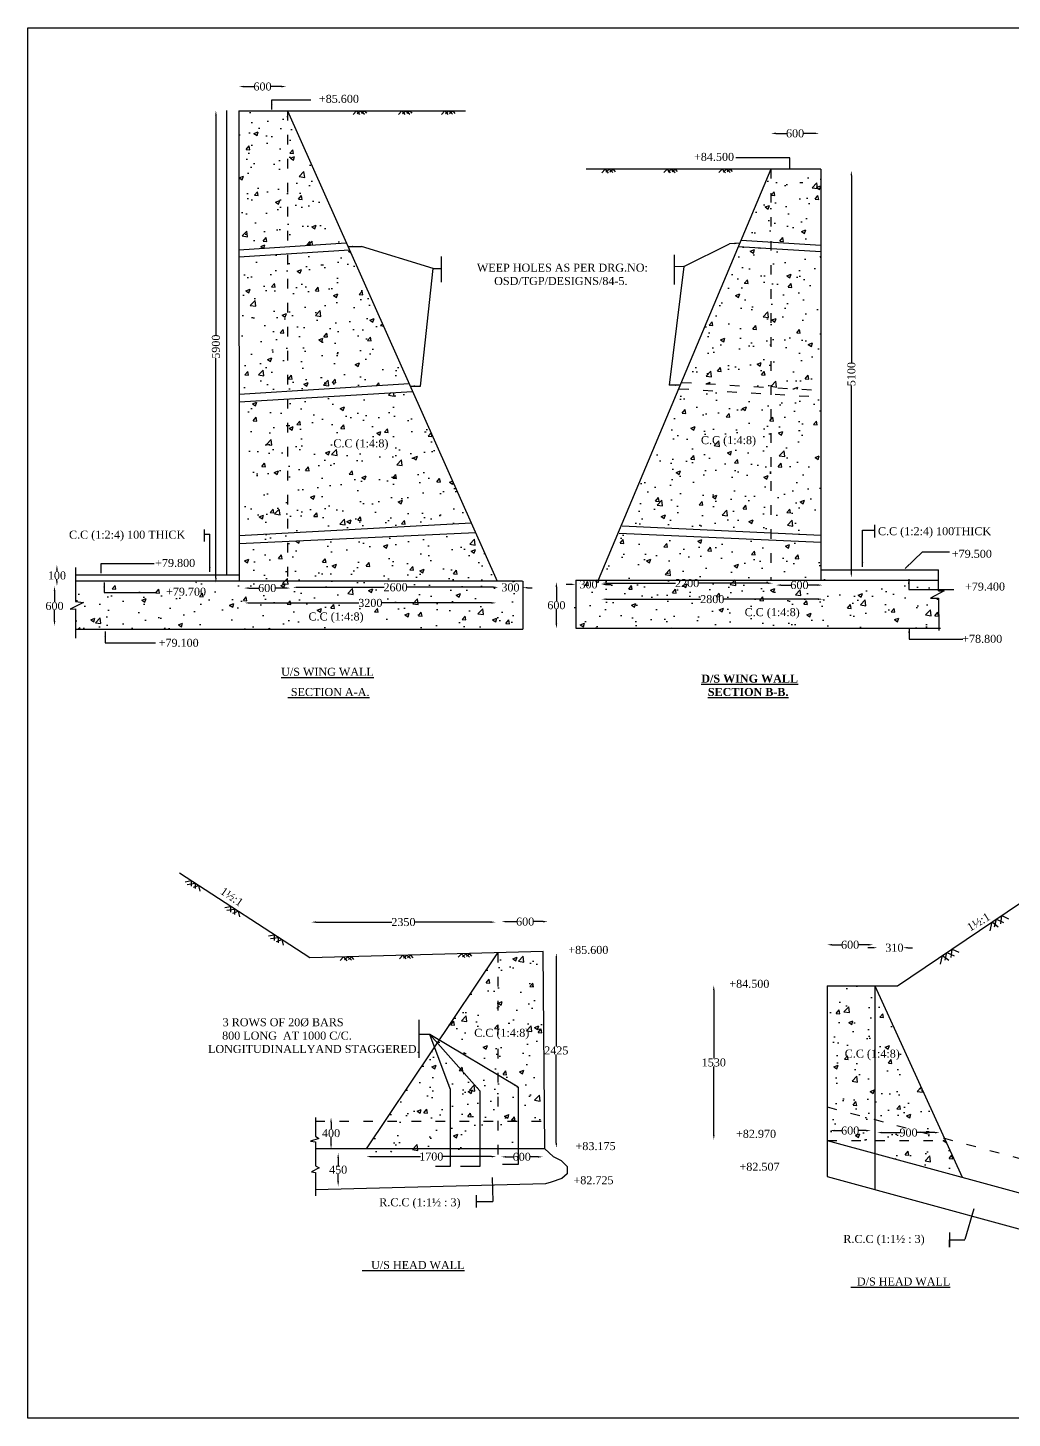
# Model space of a CAD drawing. Header units: millimetres. Extents: x 994 to 25069, y 1867 to 19239.
# Drawn here: x 994 to 13290, y 1867 to 19239 of the extents above; entities that cross this region are included whole.
import ezdxf

# ---------------------------------------------------------------- set-up
doc = ezdxf.new("R2010")
doc.units = ezdxf.units.MM
doc.linetypes.add('ACAD_ISO03W100', pattern=[30, 12, -18])
for name, color, linetype in [('DIM', 5, 'Continuous'), ('DOT LINE', 3, 'Continuous'), ('dwg', 20, 'Continuous'), ('HATCH', 2, 'Continuous'), ('TEXT', 7, 'Continuous')]:
    doc.layers.add(name, color=color, linetype=linetype)
doc.layers.add('TITLE', color=7, linetype='Continuous', lineweight=30)
doc.styles.get("Standard").update_dxf_attribs({"font": 'TIMES.TTF', "height": 100})
doc.dimstyles.get("Standard").update_dxf_attribs({"dimtxt": 100, "dimasz": 60, "dimexe": 0.18, "dimexo": 0.0625, "dimgap": 0.09, "dimtad": 0, "dimdec": 1, "dimzin": 0, "dimdsep": 46, "dimtxsty": 'Standard', "dimcen": 0.1035, "dimse1": 1, "dimse2": 1, "dimclrd": 5, "dimclre": 5, "dimclrt": 4, "dimadec": 0, "dimazin": 0, "dimtfac": 1, "dimtdec": 1, "dimtofl": 0, "dimtmove": 0, "dimatfit": 3, "dimfxl": 1, "dimtolj": 1, "dimtzin": 0, "dimarcsym": 0})

# ---------------------------------------------------------------- blocks, each defined once
blk = doc.blocks.new('*D2')
at = {"layer": 'Defpoints', "color": 0}
for p in [(3344, 18205), (3482, 18205), (3482, 12305)]:
    blk.add_point(p, dxfattribs=at)
at = {"layer": 'DIM', "color": 5, "lineweight": -2}
for p, q in [((3344, 18145), (3344, 15396)), ((3344, 12365), (3344, 15113))]:
    blk.add_line(p, q, dxfattribs=at)
at = {"layer": 'DIM', "color": 5}
for points in [[(3334, 18145), (3354, 18145), (3344, 18205)], [(3334, 12365), (3354, 12365), (3344, 12305)]]:
    blk.add_solid(points, dxfattribs=at)
at = {"layer": 'DIM', "color": 4, "insert": (3344, 15255), "char_height": 100, "attachment_point": 5, "rotation": 90}
blk.add_mtext('\\A1;5900', dxfattribs=at)
blk = doc.blocks.new('*D3')
at = {"layer": 'Defpoints', "color": 0}
for p in [(11100, 17455), (11281, 17455), (11100, 12368)]:
    blk.add_point(p, dxfattribs=at)
at = {"layer": 'DIM', "color": 5, "lineweight": -2}
for p, q in [((11281, 17395), (11281, 15053)), ((11281, 12428), (11281, 14770))]:
    blk.add_line(p, q, dxfattribs=at)
at = {"layer": 'DIM', "color": 5}
for points in [[(11271, 17395), (11291, 17395), (11281, 17455)], [(11271, 12428), (11291, 12428), (11281, 12368)]]:
    blk.add_solid(points, dxfattribs=at)
at = {"layer": 'DIM', "color": 4, "insert": (11281, 14912), "char_height": 100, "attachment_point": 5, "rotation": 90}
blk.add_mtext('\\A1;5100', dxfattribs=at)
blk = doc.blocks.new('*D4')
at = {"layer": 'Defpoints', "color": 0}
for p in [(3631, 18476), (4222, 18505), (4222, 18476)]:
    blk.add_point(p, dxfattribs=at)
at = {"layer": 'DIM', "color": 5, "lineweight": -2}
for p, q in [((3691, 18505), (3821, 18505)), ((4162, 18505), (4031, 18505))]:
    blk.add_line(p, q, dxfattribs=at)
at = {"layer": 'DIM', "color": 5}
for points in [[(3691, 18515), (3691, 18495), (3631, 18505)], [(4162, 18515), (4162, 18495), (4222, 18505)]]:
    blk.add_solid(points, dxfattribs=at)
at = {"layer": 'DIM', "color": 4, "insert": (3926, 18505), "char_height": 100, "attachment_point": 5}
blk.add_mtext('\\A1;600', dxfattribs=at)
blk = doc.blocks.new('*D5')
at = {"layer": 'Defpoints', "color": 0}
for p in [(10879, 17920), (10278, 17867), (10879, 17867)]:
    blk.add_point(p, dxfattribs=at)
at = {"layer": 'DIM', "color": 5, "lineweight": -2}
for p, q in [((10338, 17920), (10473, 17920)), ((10819, 17920), (10683, 17920))]:
    blk.add_line(p, q, dxfattribs=at)
at = {"layer": 'DIM', "color": 5}
for points in [[(10338, 17930), (10338, 17910), (10278, 17920)], [(10819, 17930), (10819, 17910), (10879, 17920)]]:
    blk.add_solid(points, dxfattribs=at)
at = {"layer": 'DIM', "color": 4, "insert": (10578, 17920), "char_height": 100, "attachment_point": 5}
blk.add_mtext('\\A1;600', dxfattribs=at)
blk = doc.blocks.new('*D6')
at = {"layer": 'Defpoints', "color": 0}
for p in [(3695, 12225), (4274, 12239), (4274, 12225)]:
    blk.add_point(p, dxfattribs=at)
at = {"layer": 'DIM', "color": 5, "lineweight": -2}
for p, q in [((3755, 12239), (3880, 12239)), ((4214, 12239), (4090, 12239))]:
    blk.add_line(p, q, dxfattribs=at)
at = {"layer": 'DIM', "color": 5}
for points in [[(3755, 12249), (3755, 12229), (3695, 12239)], [(4214, 12249), (4214, 12229), (4274, 12239)]]:
    blk.add_solid(points, dxfattribs=at)
at = {"layer": 'DIM', "color": 4, "insert": (3985, 12239), "char_height": 100, "attachment_point": 5}
blk.add_mtext('\\A1;600', dxfattribs=at)
blk = doc.blocks.new('*D7')
at = {"layer": 'Defpoints', "color": 0}
for p in [(4305, 12223), (6871, 12248), (6871, 12223)]:
    blk.add_point(p, dxfattribs=at)
at = {"layer": 'DIM', "color": 5, "lineweight": -2}
for p, q in [((4365, 12248), (5445, 12248)), ((6811, 12248), (5732, 12248))]:
    blk.add_line(p, q, dxfattribs=at)
at = {"layer": 'DIM', "color": 5}
for points in [[(4365, 12258), (4365, 12238), (4305, 12248)], [(6811, 12258), (6811, 12238), (6871, 12248)]]:
    blk.add_solid(points, dxfattribs=at)
at = {"layer": 'DIM', "color": 4, "insert": (5588, 12248), "char_height": 100, "attachment_point": 5}
blk.add_mtext('\\A1;2600', dxfattribs=at)
blk = doc.blocks.new('*D8')
at = {"layer": 'Defpoints', "color": 0}
for p in [(3702, 12066), (6844, 12066), (6844, 12053)]:
    blk.add_point(p, dxfattribs=at)
at = {"layer": 'DIM', "color": 5, "lineweight": -2}
for p, q in [((3762, 12053), (5130, 12053)), ((6784, 12053), (5415, 12053))]:
    blk.add_line(p, q, dxfattribs=at)
at = {"layer": 'DIM', "color": 5}
for points in [[(3762, 12063), (3762, 12043), (3702, 12053)], [(6784, 12063), (6784, 12043), (6844, 12053)]]:
    blk.add_solid(points, dxfattribs=at)
at = {"layer": 'DIM', "color": 4, "insert": (5273, 12053), "char_height": 100, "attachment_point": 5}
blk.add_mtext('\\A1;3200', dxfattribs=at)
blk = doc.blocks.new('*D9')
at = {"layer": 'Defpoints', "color": 0}
for p in [(7478, 12314), (7597, 12314), (7478, 11733)]:
    blk.add_point(p, dxfattribs=at)
at = {"layer": 'DIM', "color": 5, "lineweight": -2}
for p, q in [((7597, 12254), (7597, 12075)), ((7597, 11793), (7597, 11973))]:
    blk.add_line(p, q, dxfattribs=at)
at = {"layer": 'DIM', "color": 5}
for points in [[(7587, 12254), (7607, 12254), (7597, 12314)], [(7587, 11793), (7607, 11793), (7597, 11733)]]:
    blk.add_solid(points, dxfattribs=at)
at = {"layer": 'DIM', "color": 4, "insert": (7597, 12024), "char_height": 100, "attachment_point": 5, "rotation": 0.01}
blk.add_mtext('\\A1;600', dxfattribs=at)
blk = doc.blocks.new('*D10')
at = {"layer": 'Defpoints', "color": 0}
for p in [(8160, 12239), (10299, 12300), (10299, 12239)]:
    blk.add_point(p, dxfattribs=at)
at = {"layer": 'DIM', "color": 5, "lineweight": -2}
for p, q in [((8220, 12300), (9086, 12300)), ((10239, 12300), (9373, 12300))]:
    blk.add_line(p, q, dxfattribs=at)
at = {"layer": 'DIM', "color": 5}
for points in [[(8220, 12310), (8220, 12290), (8160, 12300)], [(10239, 12310), (10239, 12290), (10299, 12300)]]:
    blk.add_solid(points, dxfattribs=at)
at = {"layer": 'DIM', "color": 4, "insert": (9230, 12300), "char_height": 100, "attachment_point": 5}
blk.add_mtext('\\A1;2200', dxfattribs=at)
blk = doc.blocks.new('*D11')
at = {"layer": 'Defpoints', "color": 0}
for p in [(10344, 12249), (10922, 12276), (10922, 12249)]:
    blk.add_point(p, dxfattribs=at)
at = {"layer": 'DIM', "color": 5, "lineweight": -2}
for p, q in [((10404, 12276), (10528, 12276)), ((10862, 12276), (10738, 12276))]:
    blk.add_line(p, q, dxfattribs=at)
at = {"layer": 'DIM', "color": 5}
for points in [[(10404, 12286), (10404, 12266), (10344, 12276)], [(10862, 12286), (10862, 12266), (10922, 12276)]]:
    blk.add_solid(points, dxfattribs=at)
at = {"layer": 'DIM', "color": 4, "insert": (10633, 12276), "char_height": 100, "attachment_point": 5}
blk.add_mtext('\\A1;600', dxfattribs=at)
blk = doc.blocks.new('*D12')
at = {"layer": 'Defpoints', "color": 0}
for p in [(8162, 12112), (8162, 12100), (10926, 12112)]:
    blk.add_point(p, dxfattribs=at)
at = {"layer": 'DIM', "color": 5, "lineweight": -2}
for p, q in [((8222, 12100), (9401, 12100)), ((10866, 12100), (9688, 12100))]:
    blk.add_line(p, q, dxfattribs=at)
at = {"layer": 'DIM', "color": 5}
for points in [[(8222, 12110), (8222, 12090), (8162, 12100)], [(10866, 12110), (10866, 12090), (10926, 12100)]]:
    blk.add_solid(points, dxfattribs=at)
at = {"layer": 'DIM', "color": 4, "insert": (9544, 12100), "char_height": 100, "attachment_point": 5}
blk.add_mtext('\\A1;2800', dxfattribs=at)
blk = doc.blocks.new('*D25')
at = {"layer": 'Defpoints', "color": 0}
for p in [(6837, 8065), (4535, 7973), (6837, 7973)]:
    blk.add_point(p, dxfattribs=at)
at = {"layer": 'DIM', "color": 5, "lineweight": -2}
for p, q in [((4595, 8065), (5543, 8065)), ((6777, 8065), (5830, 8065))]:
    blk.add_line(p, q, dxfattribs=at)
at = {"layer": 'DIM', "color": 5}
for points in [[(4595, 8075), (4595, 8055), (4535, 8065)], [(6777, 8075), (6777, 8055), (6837, 8065)]]:
    blk.add_solid(points, dxfattribs=at)
at = {"layer": 'DIM', "color": 4, "insert": (5686, 8065), "char_height": 100, "attachment_point": 5}
blk.add_mtext('\\A1;2350', dxfattribs=at)
blk = doc.blocks.new('*D26')
at = {"layer": 'Defpoints', "color": 0}
for p in [(7596, 7680), (7603, 7680), (7603, 5243)]:
    blk.add_point(p, dxfattribs=at)
at = {"layer": 'DIM', "color": 5, "lineweight": -2}
for p, q in [((7596, 7620), (7596, 6512)), ((7596, 5303), (7596, 6410))]:
    blk.add_line(p, q, dxfattribs=at)
at = {"layer": 'DIM', "color": 5}
for points in [[(7586, 7620), (7606, 7620), (7596, 7680)], [(7586, 5303), (7606, 5303), (7596, 5243)]]:
    blk.add_solid(points, dxfattribs=at)
at = {"layer": 'DIM', "color": 4, "insert": (7596, 6461), "char_height": 100, "attachment_point": 5, "rotation": 0.01}
blk.add_mtext('\\A1;2425', dxfattribs=at)
blk = doc.blocks.new('*D28')
at = {"layer": 'Defpoints', "color": 0}
for p in [(4838, 5179), (4838, 4764), (4871, 4764)]:
    blk.add_point(p, dxfattribs=at)
at = {"layer": 'DIM', "color": 5, "lineweight": -2}
for p, q in [((4871, 5119), (4871, 5022)), ((4871, 4824), (4871, 4921))]:
    blk.add_line(p, q, dxfattribs=at)
at = {"layer": 'DIM', "color": 5}
for points in [[(4861, 5119), (4881, 5119), (4871, 5179)], [(4861, 4824), (4881, 4824), (4871, 4764)]]:
    blk.add_solid(points, dxfattribs=at)
at = {"layer": 'DIM', "color": 4, "insert": (4871, 4971), "char_height": 100, "attachment_point": 5, "rotation": 0.01}
blk.add_mtext('\\A1;450', dxfattribs=at)
blk = doc.blocks.new('*D29')
at = {"layer": 'Defpoints', "color": 0}
for p in [(5222, 5106), (6847, 5135), (6847, 5106)]:
    blk.add_point(p, dxfattribs=at)
at = {"layer": 'DIM', "color": 5, "lineweight": -2}
for p, q in [((5282, 5135), (5898, 5135)), ((6787, 5135), (6171, 5135))]:
    blk.add_line(p, q, dxfattribs=at)
at = {"layer": 'DIM', "color": 5}
for points in [[(5282, 5145), (5282, 5125), (5222, 5135)], [(6787, 5145), (6787, 5125), (6847, 5135)]]:
    blk.add_solid(points, dxfattribs=at)
at = {"layer": 'DIM', "color": 4, "insert": (6034, 5135), "char_height": 100, "attachment_point": 5}
blk.add_mtext('\\A1;1700', dxfattribs=at)
blk = doc.blocks.new('*D30')
at = {"layer": 'Defpoints', "color": 0}
for p in [(6907, 5144), (7428, 5144), (7428, 5132)]:
    blk.add_point(p, dxfattribs=at)
at = {"layer": 'DIM', "color": 5, "lineweight": -2}
for p, q in [((6967, 5132), (7059, 5132)), ((7368, 5132), (7269, 5132))]:
    blk.add_line(p, q, dxfattribs=at)
at = {"layer": 'DIM', "color": 5}
for points in [[(6967, 5142), (6967, 5122), (6907, 5132)], [(7368, 5142), (7368, 5122), (7428, 5132)]]:
    blk.add_solid(points, dxfattribs=at)
at = {"layer": 'DIM', "color": 4, "insert": (7164, 5132), "char_height": 100, "attachment_point": 5}
blk.add_mtext('\\A1;600', dxfattribs=at)
blk = doc.blocks.new('*D31')
at = {"layer": 'Defpoints', "color": 0}
for p in [(9563, 7275), (9581, 7275), (9581, 5346)]:
    blk.add_point(p, dxfattribs=at)
at = {"layer": 'DIM', "color": 5, "lineweight": -2}
for p, q in [((9563, 7215), (9563, 6361)), ((9563, 5406), (9563, 6260))]:
    blk.add_line(p, q, dxfattribs=at)
at = {"layer": 'DIM', "color": 5}
for points in [[(9553, 7215), (9573, 7215), (9563, 7275)], [(9553, 5406), (9573, 5406), (9563, 5346)]]:
    blk.add_solid(points, dxfattribs=at)
at = {"layer": 'DIM', "color": 4, "insert": (9563, 6311), "char_height": 100, "attachment_point": 5, "rotation": 0.01}
blk.add_mtext('\\A1;1530', dxfattribs=at)
blk = doc.blocks.new('*D32')
at = {"layer": 'Defpoints', "color": 0}
for p in [(10980, 7725), (11553, 7782), (11553, 7725)]:
    blk.add_point(p, dxfattribs=at)
at = {"layer": 'DIM', "color": 5, "lineweight": -2}
for p, q in [((11040, 7782), (11161, 7782)), ((11493, 7782), (11371, 7782))]:
    blk.add_line(p, q, dxfattribs=at)
at = {"layer": 'DIM', "color": 5}
for points in [[(11040, 7792), (11040, 7772), (10980, 7782)], [(11493, 7792), (11493, 7772), (11553, 7782)]]:
    blk.add_solid(points, dxfattribs=at)
at = {"layer": 'DIM', "color": 4, "insert": (11266, 7782), "char_height": 100, "attachment_point": 5}
blk.add_mtext('\\A1;600', dxfattribs=at)
blk = doc.blocks.new('*D33')
at = {"layer": 'Defpoints', "color": 0}
for p in [(11008, 5439), (11526, 5460), (11526, 5439)]:
    blk.add_point(p, dxfattribs=at)
at = {"layer": 'DIM', "color": 5, "lineweight": -2}
for p, q in [((11068, 5460), (11162, 5460)), ((11466, 5460), (11372, 5460))]:
    blk.add_line(p, q, dxfattribs=at)
at = {"layer": 'DIM', "color": 5}
for points in [[(11068, 5470), (11068, 5450), (11008, 5460)], [(11466, 5470), (11466, 5450), (11526, 5460)]]:
    blk.add_solid(points, dxfattribs=at)
at = {"layer": 'DIM', "color": 4, "insert": (11267, 5460), "char_height": 100, "attachment_point": 5}
blk.add_mtext('\\A1;600', dxfattribs=at)
blk = doc.blocks.new('*D34')
at = {"layer": 'Defpoints', "color": 0}
for p in [(11604, 5430), (12385, 5435), (12385, 5430)]:
    blk.add_point(p, dxfattribs=at)
at = {"layer": 'DIM', "color": 5, "lineweight": -2}
for p, q in [((11664, 5435), (11889, 5435)), ((12325, 5435), (12100, 5435))]:
    blk.add_line(p, q, dxfattribs=at)
at = {"layer": 'DIM', "color": 5}
for points in [[(11664, 5445), (11664, 5425), (11604, 5435)], [(12325, 5445), (12325, 5425), (12385, 5435)]]:
    blk.add_solid(points, dxfattribs=at)
at = {"layer": 'DIM', "color": 4, "insert": (11995, 5435), "char_height": 100, "attachment_point": 5}
blk.add_mtext('\\A1;900', dxfattribs=at)
blk = doc.blocks.new('*D39')
at = {"layer": 'Defpoints', "color": 0}
for p in [(6910, 8042), (7491, 8071), (7491, 8042)]:
    blk.add_point(p, dxfattribs=at)
at = {"layer": 'DIM', "color": 5, "lineweight": -2}
for p, q in [((6970, 8071), (7102, 8071)), ((7431, 8071), (7312, 8071))]:
    blk.add_line(p, q, dxfattribs=at)
at = {"layer": 'DIM', "color": 5}
for points in [[(6970, 8081), (6970, 8061), (6910, 8071)], [(7431, 8081), (7431, 8061), (7491, 8071)]]:
    blk.add_solid(points, dxfattribs=at)
at = {"layer": 'DIM', "color": 4, "insert": (7207, 8071), "char_height": 100, "attachment_point": 5}
blk.add_mtext('\\A1;600', dxfattribs=at)
blk = doc.blocks.new('*D40')
at = {"layer": 'Defpoints', "color": 0}
for p in [(11607, 7738), (11926, 7745), (11926, 7738)]:
    blk.add_point(p, dxfattribs=at)
at = {"layer": 'DIM', "color": 5, "lineweight": -2}
for p, q in [((11547, 7745), (11487, 7745)), ((11986, 7745), (12046, 7745))]:
    blk.add_line(p, q, dxfattribs=at)
at = {"layer": 'DIM', "color": 5}
for points in [[(11547, 7755), (11547, 7735), (11607, 7745)], [(11986, 7755), (11986, 7735), (11926, 7745)]]:
    blk.add_solid(points, dxfattribs=at)
at = {"layer": 'DIM', "color": 4, "insert": (11819, 7745), "char_height": 100, "attachment_point": 5}
blk.add_mtext('\\A1;310', dxfattribs=at)
blk = doc.blocks.new('*D41')
at = {"layer": 'Defpoints', "color": 0}
for p in [(1442, 12264), (1328, 11766), (1442, 11766)]:
    blk.add_point(p, dxfattribs=at)
at = {"layer": 'DIM', "color": 5, "lineweight": -2}
for p, q in [((1328, 12204), (1328, 12066)), ((1328, 11826), (1328, 11964))]:
    blk.add_line(p, q, dxfattribs=at)
at = {"layer": 'DIM', "color": 5}
for points in [[(1318, 12204), (1338, 12204), (1328, 12264)], [(1318, 11826), (1338, 11826), (1328, 11766)]]:
    blk.add_solid(points, dxfattribs=at)
at = {"layer": 'DIM', "color": 4, "insert": (1328, 12015), "char_height": 100, "attachment_point": 5, "rotation": 0.01}
blk.add_mtext('\\A1;600', dxfattribs=at)
blk = doc.blocks.new('*D42')
at = {"layer": 'Defpoints', "color": 0}
for p in [(1358, 12528), (1442, 12528), (1442, 12264)]:
    blk.add_point(p, dxfattribs=at)
at = {"layer": 'DIM', "color": 5, "lineweight": -2}
for p, q in [((1358, 12468), (1358, 12447)), ((1358, 12324), (1358, 12345))]:
    blk.add_line(p, q, dxfattribs=at)
at = {"layer": 'DIM', "color": 5}
for points in [[(1348, 12468), (1368, 12468), (1358, 12528)], [(1348, 12324), (1368, 12324), (1358, 12264)]]:
    blk.add_solid(points, dxfattribs=at)
at = {"layer": 'DIM', "color": 4, "insert": (1358, 12396), "char_height": 100, "attachment_point": 5, "rotation": 0.01}
blk.add_mtext('\\A1;100', dxfattribs=at)
blk = doc.blocks.new('*D43')
at = {"layer": 'Defpoints', "color": 0}
for p in [(6871, 12248), (7176, 12244), (7176, 12244)]:
    blk.add_point(p, dxfattribs=at)
at = {"layer": 'DIM', "color": 5, "lineweight": -2}
for p, q in [((6811, 12249), (6751, 12250)), ((7236, 12243), (7296, 12242))]:
    blk.add_line(p, q, dxfattribs=at)
at = {"layer": 'DIM', "color": 5}
for points in [[(6811, 12259), (6811, 12239), (6871, 12248)], [(7236, 12253), (7235, 12233), (7176, 12244)]]:
    blk.add_solid(points, dxfattribs=at)
at = {"layer": 'DIM', "color": 4, "insert": (7023, 12246), "char_height": 100, "attachment_point": 5, "rotation": 359.1642}
blk.add_mtext('\\A1;300', dxfattribs=at)
blk = doc.blocks.new('*D44')
at = {"layer": 'Defpoints', "color": 0}
for p in [(7837, 12302), (7837, 12285), (8160, 12300)]:
    blk.add_point(p, dxfattribs=at)
at = {"layer": 'DIM', "color": 5, "lineweight": -2}
for p, q in [((7777, 12285), (7717, 12285)), ((8220, 12283), (8280, 12283))]:
    blk.add_line(p, q, dxfattribs=at)
at = {"layer": 'DIM', "color": 5}
for points in [[(7777, 12295), (7777, 12275), (7837, 12285)], [(8220, 12293), (8220, 12273), (8160, 12283)]]:
    blk.add_solid(points, dxfattribs=at)
at = {"layer": 'DIM', "color": 4, "insert": (7998, 12284), "char_height": 100, "attachment_point": 5, "rotation": 359.7012}
blk.add_mtext('\\A1;300', dxfattribs=at)
blk = doc.blocks.new('*D49')
at = {"layer": 'Defpoints', "color": 0}
for p in [(4782, 5624), (4782, 5231), (4782, 5231)]:
    blk.add_point(p, dxfattribs=at)
at = {"layer": 'DIM', "color": 5, "lineweight": -2}
for p, q in [((4782, 5564), (4782, 5478)), ((4782, 5291), (4782, 5377))]:
    blk.add_line(p, q, dxfattribs=at)
at = {"layer": 'DIM', "color": 5}
for points in [[(4772, 5564), (4792, 5564), (4782, 5624)], [(4772, 5291), (4792, 5291), (4782, 5231)]]:
    blk.add_solid(points, dxfattribs=at)
at = {"layer": 'DIM', "color": 4, "insert": (4782, 5428), "char_height": 100, "attachment_point": 5, "rotation": 0.01}
blk.add_mtext('\\A1;400', dxfattribs=at)

msp = doc.modelspace()

# ---------------------------------------------------------------- hatches: boundary and pattern name
at = {"layer": 'HATCH'}
h = msp.add_hatch(dxfattribs=at)
h.set_pattern_fill('AR-CONC', color=256, scale=3, style=0)
h.paths.add_polyline_path([(4236.33, 18202.72), (3631.91, 18202.72), (3652.53, 16467.53), (4252.8, 16506.02)])
h.paths.add_polyline_path([(4236.33, 18202.72), (4252.8, 16506.02), (4972.38, 16552.16)])
h.paths.add_polyline_path([(5012.12, 16463.04), (4253.67, 16415.93), (4270.31, 14702.38), (5756.43, 14793.97)])
h.paths.add_polyline_path([(4253.67, 16415.93), (3653.58, 16378.65), (3673.93, 14665.63), (4270.31, 14702.38)])
h.paths.add_polyline_path([(5800.26, 14695.67), (4271.26, 14604.06), (4287.52, 12929.53), (6532.96, 13052.64)])
h.paths.add_polyline_path([(4271.26, 14604.06), (3675.09, 14568.34), (3696.12, 12797.92), (4288.53, 12825.58)])
h.paths.add_polyline_path([(7176.74, 12326.91), (1590.57, 12308.39), (1590.57, 11724.8), (7167.96, 11724.8)])
h.paths.add_polyline_path([(6586.37, 12932.87), (4288.53, 12825.58), (4293.46, 12317.35), (6857.06, 12325.85)])
h.paths.add_polyline_path([(4288.53, 12825.58), (3696.12, 12797.92), (3701.85, 12315.39), (4293.46, 12317.35)])
h.paths.add_polyline_path([(10900.42, 17474.6), (10276.88, 17474.6), (10284.74, 16560.55), (10900.42, 16521.2)])
h.paths.add_polyline_path([(10276.88, 17474.6), (9905.8, 16584.78), (10284.74, 16560.55)])
h.paths.add_polyline_path([(10900.42, 16444.26), (10285.42, 16481.05), (10300.36, 14743.25), (10900.42, 14708.67)])
h.paths.add_polyline_path([(10285.42, 16481.05), (9872.84, 16505.73), (9165.12, 14808.66), (10300.36, 14743.25)])
h.paths.add_polyline_path([(10301.06, 14661.58), (9131.86, 14728.9), (8417.74, 13016.5), (10315.97, 12927.15)])
h.paths.add_polyline_path([(10900.42, 14627.06), (10301.06, 14661.58), (10315.97, 12927.15), (10900.42, 12899.64)])
h.paths.add_polyline_path([(10316.74, 12837.29), (8379.95, 12925.87), (8135.51, 12339.72), (10320.96, 12346.32)])
h.paths.add_polyline_path([(10900.42, 12810.59), (10316.74, 12837.29), (10320.96, 12346.32), (10900.42, 12348.08)])
h.paths.add_polyline_path([(12370.84, 12352.52), (7838.37, 12338.82), (7811.66, 11737.98), (12372.65, 11737.98)])
h.paths.add_polyline_path([(4761.89, 14122.75), (5510.09, 14122.75), (5510.09, 13938.65), (4761.89, 13938.65)], flags=24)
h.paths.add_polyline_path([(3854.59, 12314.64), (4114.47, 12314.64), (4114.47, 12162.91), (3854.59, 12162.91)], flags=24)
h.paths.add_polyline_path([(5419.61, 12324.28), (5756.49, 12324.28), (5756.49, 12172.55), (5419.61, 12172.55)], flags=24)
h.paths.add_polyline_path([(5105.56, 12128.51), (5439.63, 12128.51), (5439.63, 11976.78), (5105.56, 11976.78)], flags=24)
h.paths.add_polyline_path([(4451.88, 11959.55), (5200.07, 11959.55), (5200.07, 11775.45), (4451.88, 11775.45)], flags=24)
h.paths.add_polyline_path([(2704.93, 12268.39), (3236.33, 12268.39), (3236.33, 12116.37), (2704.93, 12116.37)], flags=24)
h.paths.add_polyline_path([(9353.78, 14163), (10101.97, 14163), (10101.97, 13978.9), (9353.78, 13978.9)], flags=24)
h.paths.add_polyline_path([(9061.2, 12376.1), (9398.08, 12376.1), (9398.08, 12224.37), (9061.2, 12224.37)], flags=9)
h.paths.add_polyline_path([(10503.31, 12351.54), (10763.18, 12351.54), (10763.18, 12199.81), (10503.31, 12199.81)], flags=24)
h.paths.add_polyline_path([(9375.82, 12176.16), (9712.7, 12176.16), (9712.7, 12024.43), (9375.82, 12024.43)], flags=24)
h.paths.add_polyline_path([(9899.44, 12013.82), (10647.64, 12013.82), (10647.64, 11829.72), (9899.44, 11829.72)], flags=24)
h = msp.add_hatch(dxfattribs=at)
h.set_pattern_fill('AR-CONC', color=256, scale=3, style=0)
h.paths.add_polyline_path([(6864.33, 7682.23), (5491.77, 5629.67), (6876.75, 5641.17)])
h.paths.add_polyline_path([(6521.85, 6758.13), (7270.05, 6758.13), (7270.05, 6574.02), (6521.85, 6574.02)], flags=9)
h = msp.add_hatch(dxfattribs=at)
h.set_pattern_fill('AR-CONC', color=256, scale=3, style=0)
h.paths.add_polyline_path([(7432.96, 7697.72), (6864.33, 7682.23), (6876.75, 5641.17), (7448.09, 5645.92)])
h = msp.add_hatch(dxfattribs=at)
h.set_pattern_fill('AR-CONC', color=256, scale=3, style=0)
h.paths.add_polyline_path([(11572.36, 7268.64), (10980.96, 7268.64), (10980.96, 5756.33), (11563.51, 5600.41)])
h.paths.add_polyline_path([(11572.36, 7268.64), (11563.51, 5600.41), (12443.12, 5364.99)])
h.paths.add_polyline_path([(12455.37, 5338.23), (11562.12, 5338.23), (11561.28, 5180.01), (12665.45, 4878.96)])
h.paths.add_polyline_path([(11563.51, 5600.41), (10980.96, 5756.33), (10980.96, 5338.23), (11562.12, 5338.23)])
h.paths.add_polyline_path([(11563.51, 5600.41), (11562.12, 5338.23), (12455.37, 5338.23), (12443.12, 5364.99)])
h.paths.add_polyline_path([(11149.69, 6497.66), (11897.88, 6497.66), (11897.88, 6313.56), (11149.69, 6313.56)], flags=9)
h.paths.add_polyline_path([(11864.43, 5511.27), (12124.82, 5511.27), (12124.82, 5359.26), (11864.43, 5359.26)], flags=24)
h.paths.add_polyline_path([(11137.09, 5535.51), (11396.97, 5535.51), (11396.97, 5383.78), (11137.09, 5383.78)], flags=24)
h = msp.add_hatch(dxfattribs=at)
h.set_pattern_fill('AR-CONC', color=256, scale=3, style=0)
h.paths.add_polyline_path([(6269.75, 5636.13), (5491.77, 5629.67), (5194.88, 5185.68), (6269.75, 5207.39)])
h = msp.add_hatch(dxfattribs=at)
h.set_pattern_fill('AR-CONC', color=256, scale=3, style=0)
h.paths.add_polyline_path([(6642.51, 5639.22), (6269.75, 5636.13), (6269.75, 5207.39), (6642.51, 5214.92)])
h = msp.add_hatch(dxfattribs=at)
h.set_pattern_fill('AR-CONC', color=256, scale=5, style=0)
h.paths.add_polyline_path([(6876.75, 5641.17), (6642.51, 5639.22), (6642.51, 5214.92), (6879.31, 5219.7)])
h = msp.add_hatch(dxfattribs=at)
h.set_pattern_fill('AR-CONC', color=256, scale=3, style=0)
h.paths.add_polyline_path([(7118.83, 5643.18), (6876.75, 5641.17), (6879.31, 5219.7), (7118.83, 5224.54)])
h = msp.add_hatch(dxfattribs=at)
h.set_pattern_fill('AR-CONC', color=256, scale=5, style=0)
h.paths.add_polyline_path([(7448.09, 5645.92), (7118.83, 5643.18), (7118.83, 5224.54), (7451.15, 5231.26)])

# ---------------------------------------------------------------- linework, layer by layer
at = {"layer": 'DIM'}
for points in [[(5897.35, 14762.4), (6057.46, 16229.72), (5161.45, 16506.55)], [(9188.89, 16255.24), (9757.36, 16538.21)], [(6163.59, 16062.25), (6163.59, 16382.38)], [(9066.91, 16402.08), (9066.91, 16032.69)], [(6057.46, 16229.72), (6164.8, 16229.72)], [(9188.89, 16255.24), (9006.98, 14773.42)], [(9188.89, 16255.24), (9066.91, 16254.4)], [(3198.7, 12971.66), (3198.7, 12820.56)], [(3198.7, 12910.96), (3267.86, 12910.96)], [(11420.11, 12960.74), (11575.67, 12960.74)], [(11571.92, 13027.15), (11571.92, 12870.05)], [(12171.2, 12689.87), (12506.76, 12689.87)], [(5878.14, 6842.79), (5878.14, 6370.38)], [(6015.37, 6658.88), (5878.14, 6658.88)], [(6593.03, 4651.64), (6593.03, 4498.28)], [(6593.03, 4574.96), (6801.22, 4574.96)], [(12505.59, 4186.22), (12505.59, 4003.76), (12505.59, 4094.99), (12698.36, 4094.99)]]:
    msp.add_lwpolyline(points, dxfattribs=at)
at = {"layer": 'DOT LINE', "linetype": 'ACAD_ISO03W100', "ltscale": 10}
for points in [[(4236.33, 18202.72), (4236.33, 12326.91)], [(10276.88, 17474.6), (10276.88, 12338.82)], [(9165.12, 14808.66), (10900.42, 14708.67)], [(9131.86, 14728.9), (10900.42, 14627.06)], [(6864.33, 7682.23), (6864.33, 5050.57)], [(10980.96, 5756.33), (14461.57, 4824.78)], [(4585.81, 5576.9), (7448.6, 5575.97)], [(10980.96, 5338.23), (12455.37, 5338.23)]]:
    msp.add_lwpolyline(points, dxfattribs=at)
at = {"layer": 'dwg'}
for p, q in [((7451.15, 5231.26), (7555.97, 5134.34)), ((7555.97, 5134.34), (7655.62, 5084.59)), ((7655.62, 5084.59), (7730.36, 5013.06)), ((7730.36, 4919.77), (7664.96, 4860.68)), ((7730.36, 5013.06), (7730.36, 4919.77)), ((7664.96, 4860.68), (7531.05, 4817.14))]:
    msp.add_line(p, q, dxfattribs=at)
for points in [[(3481.82, 12405.56), (3481.82, 18204.89)], [(3631.91, 18202.72), (6460.53, 18202.72)], [(3631.91, 18202.72), (3633.07, 12326.91)], [(4236.33, 18202.72), (6857.06, 12325.85)], [(10900.42, 17474.6), (7969.53, 17474.6)], [(10276.32, 17474.6), (8118.05, 12338.82)], [(10900.42, 17474.6), (10900.42, 12338.82)], [(3632.26, 16466.24), (4972.38, 16552.16)], [(9872.84, 16505.73), (10900.42, 16444.26)], [(9905.8, 16584.78), (10900.42, 16521.2)], [(3632.27, 16377.32), (5012.12, 16463.04)], [(3632.61, 14663.08), (5756.43, 14793.97)], [(3632.63, 14565.8), (5800.26, 14695.67)], [(3632.96, 12893.64), (6532.96, 13052.64)], [(3632.98, 12794.97), (6586.37, 12932.87)], [(8379.95, 12925.87), (10900.42, 12810.59)], [(8417.74, 13016.5), (10900.42, 12899.64)], [(1590.57, 12496.48), (1590.57, 12070.82)], [(1590.57, 12405.56), (3633.06, 12405.56)], [(7838.37, 12338.82), (7838.37, 11737.98)], [(7838.37, 12338.82), (12371.27, 12338.82)], [(10900.42, 12467.81), (12371.27, 12467.81)], [(12371.27, 12205.46), (12371.27, 12467.81)], [(7174.53, 12326.91), (1590.57, 12326.91)], [(7176.74, 12326.91), (7176.74, 11724.8)], [(12371.27, 12205.46), (12442.44, 12204.89), (12271.45, 12114.39), (12371.55, 12111.55)], [(1590.57, 12070.82), (1688.58, 12056.64), (1521.88, 11974.44), (1590.57, 11978.62)], [(12371.55, 12111.55), (12372.73, 11710.18)], [(1590.57, 11978.62), (1590.57, 11613.08)], [(1590.57, 11724.8), (7176.74, 11724.8)], [(7838.37, 11737.98), (12393.18, 11737.98)], [(4518.07, 7618.32), (2888.91, 8677)], [(10980.96, 7268.64), (11857.99, 7268.64), (13906.17, 8651.23)], [(7432.96, 7697.72), (4518.07, 7618.32)], [(5225.35, 5231.26), (6864.33, 7682.23)], [(7451.15, 5231.26), (7432.96, 7697.72)], [(10980.96, 7268.64), (10980.96, 4885.63)], [(11572.36, 7268.64), (12665.45, 4878.96)], [(11572.36, 7268.64), (11572.36, 4724.35)], [(6269.75, 5981.99), (6269.75, 5010.01), (6088.54, 5010.01)], [(6642.51, 5956.13), (6642.51, 5010.01), (6399.18, 5010.01)], [(7118.83, 6002.67), (7118.83, 5035.86), (6922.09, 5035.86)], [(4585.81, 5622.14), (4585.81, 5390.63)], [(4585.81, 5390.63), (4630.06, 5362.32), (4524.78, 5328.36), (4585.81, 5318.73)], [(4585.81, 5318.73), (4585.81, 5019.93)], [(7451.15, 5231.26), (4585.81, 5231.26)], [(10980.96, 5338.23), (14452.39, 4391.76)], [(4585.81, 5019.93), (4634.12, 4994.18), (4537.69, 4943.45), (4585.81, 4937.73)], [(4585.81, 4937.73), (4585.81, 4644.57)], [(10980.96, 4885.63), (14453.85, 3938.55)], [(7460.36, 4796.89), (4585.81, 4719.74)], [(7531.05, 4817.14), (7460.36, 4796.89)]]:
    msp.add_lwpolyline(points, dxfattribs=at)
at = {"layer": 'HATCH'}
for points in [[(5058.36, 18157.62), (5100.52, 18202.72), (5138.63, 18155.19)], [(5110.25, 18164.51), (5150.8, 18202.72), (5197.83, 18159.65)], [(5160.53, 18170.99), (5199.45, 18202.72), (5224.99, 18170.99)], [(5624.69, 18157.62), (5666.85, 18202.72), (5704.97, 18155.19)], [(5676.59, 18164.51), (5717.13, 18202.72), (5764.16, 18159.65)], [(5726.86, 18170.99), (5765.78, 18202.72), (5791.33, 18170.99)], [(6161.31, 18156.78), (6203.47, 18201.87), (6241.59, 18154.35)], [(6213.2, 18163.66), (6253.75, 18201.87), (6300.78, 18158.8)], [(6263.48, 18170.14), (6302.4, 18201.87), (6327.95, 18170.14)], [(8163.5, 17427.06), (8205.66, 17472.16), (8243.78, 17424.63)], [(8215.39, 17433.94), (8255.94, 17472.16), (8302.97, 17429.09)], [(8265.67, 17440.42), (8304.59, 17472.16), (8330.14, 17440.42)], [(8939.43, 17429.46), (8981.6, 17474.56), (9019.71, 17427.03)], [(8991.33, 17436.34), (9031.88, 17474.56), (9078.91, 17431.49)], [(9041.61, 17442.82), (9080.53, 17474.56), (9106.07, 17442.82)], [(9627.13, 17429.63), (9669.29, 17474.73), (9707.4, 17427.2)], [(9679.02, 17436.51), (9719.57, 17474.73), (9766.6, 17431.65)], [(9729.3, 17442.99), (9768.22, 17474.73), (9793.76, 17442.99)], [(2959.95, 8568.29), (3033.19, 8583.24), (3033.19, 8513.49)], [(2985.04, 8535.41), (3083.1, 8550.81), (3083.1, 8483.75)], [(3061.87, 8500.97), (3126.9, 8522.35), (3144.96, 8452.43)], [(3454.6, 8245.98), (3527.84, 8260.94), (3527.84, 8191.18)], [(3479.69, 8213.1), (3577.75, 8228.5), (3577.75, 8161.44)], [(3556.51, 8178.66), (3621.55, 8200.04), (3639.61, 8130.12)], [(13014.42, 7955.47), (13041.42, 8066.92), (13116.82, 8005.86)], [(13070.82, 8005.86), (13094.62, 8102.83), (13183.61, 8062.18)], [(13146.51, 8041.43), (13159.76, 8146.81), (13244.46, 8106.64)], [(3999.21, 7891.78), (4072.45, 7906.73), (4072.45, 7836.98)], [(4024.3, 7858.9), (4122.36, 7874.3), (4122.36, 7807.23)], [(4101.12, 7824.45), (4166.16, 7845.83), (4184.22, 7775.92)], [(5635.39, 7607), (5677.55, 7652.1), (5715.66, 7604.57)], [(5687.28, 7613.89), (5727.83, 7652.1), (5774.86, 7609.03)], [(5737.56, 7620.36), (5776.48, 7652.1), (5802.02, 7620.36)], [(6371.2, 7625.29), (6413.37, 7670.38), (6451.48, 7622.86)], [(6423.1, 7632.17), (6463.65, 7670.38), (6510.68, 7627.31)], [(6473.38, 7638.65), (6512.3, 7670.38), (6537.84, 7638.65)], [(12394.55, 7537.61), (12421.55, 7649.06), (12496.96, 7588)], [(12450.95, 7588), (12474.75, 7684.97), (12563.75, 7644.32)], [(12526.64, 7623.57), (12539.9, 7728.95), (12624.6, 7688.78)], [(4897.27, 7585.51), (4939.44, 7630.6), (4977.55, 7583.08)], [(4949.17, 7592.39), (4989.72, 7630.6), (5036.75, 7587.53)], [(4999.45, 7598.87), (5038.37, 7630.6), (5063.91, 7598.87)]]:
    msp.add_lwpolyline(points, dxfattribs=at)
at = {"layer": 'TITLE'}
msp.add_lwpolyline([(994.4, 19238.96), (25068.54, 19238.96), (25068.54, 1866.61), (994.4, 1866.61)], close=True, dxfattribs=at)

# ---------------------------------------------------------------- texts
at = {"layer": 'TEXT'}
for s, p in [('+79.800', (2584.49, 12502.66)), ('+78.800', (12665.29, 11554.46)), ('+79.100', (2628.25, 11504.81)), ('  3 ROWS OF 20%%C BARS ', (3352.79, 6763.85)), ('800 LONG  AT 1000 C/C. ', (3421.72, 6596.89)), (' LONGITUDINALLYAND STAGGERED.', (3207.44, 6429.93)), (' R.C.C (1:1½ : 3)', (5346.15, 4514.25)), (' R.C.C (1:1½ : 3)', (11143.41, 4056.34))]:
    msp.add_text(s, height=100, dxfattribs=at).set_placement(p)
for rotation, p in [(325.338745, (3388.81, 8428.19)), (31.116498, (12764.28, 7945.16))]:
    msp.add_text('1½:1', height=100, rotation=rotation, dxfattribs=at).set_placement(p)
at = {"layer": 'TEXT', "char_height": 100}
for s, insert, width, attachment_point in [(' +85.600', (4592.17, 18401.43), 860.8844, 1), (' +84.500', (9277.85, 17675.9), 686.7066, 1), ('\\P   WEEP HOLES AS PER DRG.NO:\\P  OSD/TGP/DESIGNS/84-5.', (7614.75, 16459.02), 2753.8272, 2), (' C.C (1:4:8)', (5135.99, 14030.7), 1370.614, 5), (' C.C (1:4:8)', (9727.87, 14070.95), 1370.614, 5), (' C.C (1:2:4) 100 THICK', (2215.93, 12889.67), 1581.2892, 5), ('C.C (1:2:4) 100THICK', (12320.57, 12933.23), 1370.614, 5), ('+79.500', (12785.99, 12665.5), 1370.614, 5), ('+79.700', (2970.63, 12192.38), 1370.614, 5), ('+79.400', (12950.22, 12256.55), 1370.614, 5), (' C.C (1:4:8)', (10273.54, 11921.77), 1370.614, 5), (' C.C (1:4:8)', (4825.98, 11867.5), 1370.614, 5), ('+85.600', (7745.5, 7767.68), 847.2749, 1), (' +84.500', (9718.91, 7344.5), 821.1744, 1), (' C.C (1:4:8)', (6895.95, 6666.07), 1370.614, 5), (' C.C (1:4:8)', (11523.78, 6405.61), 1370.614, 5), ('+82.970', (9840.43, 5469.8), 624.5563, 1), ('+83.175', (7835.63, 5316.45), 1007.2715, 1), ('+82.507', (9883.8, 5058.35), 759.0094, 1), ('+82.725', (7810.02, 4890.24), 751.1856, 1)]:
    msp.add_mtext(s, dxfattribs=dict(at, insert=insert, width=width, attachment_point=attachment_point))
at = {"layer": 'TITLE'}
for s, p in [('%%UU/S WING WALL', (4158.97, 11142.38)), ('%%U SECTION A-A.', (4242.44, 10890.03)), ('%%U   U/S HEAD WALL', (5169.23, 3730.5)), ('%%U  D/S HEAD WALL', (11275.18, 3524.05))]:
    msp.add_text(s, height=100, dxfattribs=at).set_placement(p)
at = {"layer": 'TITLE', "insert": (9992.02, 11023.09), "char_height": 100, "width": 1815.0522, "attachment_point": 5}
msp.add_mtext('{\\fTimes New Roman|b1|i0|c0|p18;\\L D/S WING WALL SECTION B-B.}', dxfattribs=at)

# ---------------------------------------------------------------- dimensions: what is measured, and where the dimension line sits
at = {"layer": 'DIM'}
for p1, p2, distance, text, picture, middle in [((3630.6, 18475.71), (4222.11, 18475.71), 29.22, '600', '*D4', (3926.35, 18504.93)), ((3481.82, 12304.89), (3481.82, 18204.89), 137.81, '5900', '*D2', (3344.01, 15254.89)), ((10277.65, 17866.82), (10879.22, 17866.82), 53.12, '600', '*D5', (10578.44, 17919.94)), ((11099.83, 12368.35), (11099.83, 17454.91), -181.35, '5100', '*D3', (11281.17, 14911.63)), ((8160.18, 12300.24), (7836.73, 12301.93), 17.06, '300', '*D44', (7998.37, 12284.02)), ((8160.18, 12239.48), (10299.1, 12239.48), 60.75, '2200', '*D10', (9229.64, 12300.24)), ((10344.2, 12249.06), (10922.29, 12249.06), 26.61, '600', '*D11', (10633.25, 12275.67)), ((3695.26, 12225.21), (4273.8, 12225.21), 13.56, '600', '*D6', (3984.53, 12238.77)), ((4305.04, 12222.5), (6871.05, 12222.5), 25.92, '2600', '*D7', (5588.05, 12248.42)), ((6871.05, 12248.42), (7175.53, 12243.98), 0, '300', '*D43', (7023.29, 12246.2)), ((10926.39, 12111.9), (8162.13, 12111.9), 11.61, '2800', '*D12', (9544.26, 12100.3)), ((3701.59, 12066.16), (6843.6, 12066.16), -13.52, '3200', '*D8', (5272.59, 12052.64)), ((4535.3, 7972.76), (6836.84, 7972.76), 92.73, '2350', '*D25', (5686.07, 8065.5)), ((10980.12, 7725), (11552.53, 7725), 56.73, '600', '*D32', (11266.32, 7781.74)), ((11007.7, 5439.17), (11526.36, 5439.17), 20.48, '600', '*D33', (11267.03, 5459.65)), ((11604.25, 5430.01), (12385, 5430.01), 5.26, '900', '*D34', (11994.63, 5435.26)), ((5221.51, 5105.82), (6847.49, 5105.82), 28.71, '1700', '*D29', (6034.5, 5134.54))]:
    dim = msp.add_aligned_dim(p1=p1, p2=p2, distance=distance, text=text, dimstyle='Standard', dxfattribs=at)
    dim.commit()
    dim.dimension.update_dxf_attribs({"geometry": picture, "text_midpoint": middle})
for p1, p2, distance, text, picture, middle in [((1441.91, 12264.2), (1441.91, 12528.39), 84.18, '100', '*D42', (1357.73, 12396.3)), ((1441.91, 12264.2), (1441.91, 11765.85), -114.24, '600', '*D41', (1327.67, 12015.03)), ((7477.97, 11733.2), (7477.97, 12313.94), -119.29, '600', '*D9', (7597.27, 12023.57)), ((7602.63, 5242.5), (7602.63, 7679.75), 6.38, '2425', '*D26', (7596.26, 6461.13)), ((9580.69, 5346.04), (9580.69, 7275.03), 17.89, '1530', '*D31', (9562.81, 6310.53)), ((4781.7, 5623.77), (4781.7, 5231.26), 0, '400', '*D49', (4781.7, 5427.51)), ((4837.78, 5178.62), (4837.78, 4764.35), 33.5, '450', '*D28', (4871.28, 4971.48))]:
    dim = msp.add_aligned_dim(p1=p1, p2=p2, distance=distance, text=text, dimstyle='Standard', dxfattribs=at)
    dim.commit()
    dim.dimension.update_dxf_attribs({"geometry": picture, "text_midpoint": middle, "text_rotation": 0.01})
for base, p1, p2, text, picture, middle in [((7491.06, 8070.92), (6910.49, 8042.19), (7491.06, 8042.19), '600', '*D39', (7207.2, 8070.92)), ((11925.62, 7744.88), (11607.41, 7738.19), (11925.62, 7738.19), '310', '*D40', (11819.16, 7744.88)), ((7427.5, 5131.78), (6907.49, 5143.93), (7427.5, 5143.93), '600', '*D30', (7164.22, 5131.78))]:
    dim = msp.add_linear_dim(base=base, p1=p1, p2=p2, angle=0, text=text, dimstyle='Standard', dxfattribs=at)
    dim.commit()
    dim.dimension.update_dxf_attribs({"geometry": picture, "text_midpoint": middle, "dimtype": 161})

# ---------------------------------------------------------------- leaders
for points in [[(4041.33, 18217.69), (4041.33, 18340.97), (4528.9, 18340.97)], [(10511.03, 17474.6), (10511.03, 17613.89), (9836.51, 17613.89)], [(4992.72, 16506.55), (5161.45, 16506.55)], [(9882.06, 16549.55), (9757.36, 16538.21)], [(5770.5, 14762.4), (5897.35, 14762.4)], [(9142.75, 14774.05), (9006.98, 14773.42)], [(3267.86, 12442.88), (3267.86, 12910.96)], [(11420.11, 12505.02), (11420.11, 12960.74)], [(11954.47, 12483.92), (12171.2, 12689.87)], [(1909.11, 12425.39), (1909.11, 12547.12), (2570.56, 12547.12)], [(11997.39, 12351.39), (11997.39, 12218.8), (12562.28, 12218.8)], [(1948.48, 12309.58), (1948.48, 12183.74), (2601.04, 12183.74)], [(1961.58, 11696.44), (1961.58, 11552.74), (2588.61, 11552.74)], [(12001.65, 11737.98), (12001.65, 11600.84), (12674.83, 11600.84)], [(7118.83, 6002.67), (6015.37, 6658.88)], [(6642.51, 5956.13), (6015.37, 6658.88)], [(6269.75, 5981.99), (6015.37, 6658.88)], [(6794.39, 4873.17), (6801.22, 4574.96)], [(12810.8, 4480.98), (12698.36, 4100)]]:
    msp.add_leader(points, dimstyle='Standard', override={"dimgap": 0.09, "dimtad": 0}, dxfattribs=at)

doc.saveas('drawing.dxf')
